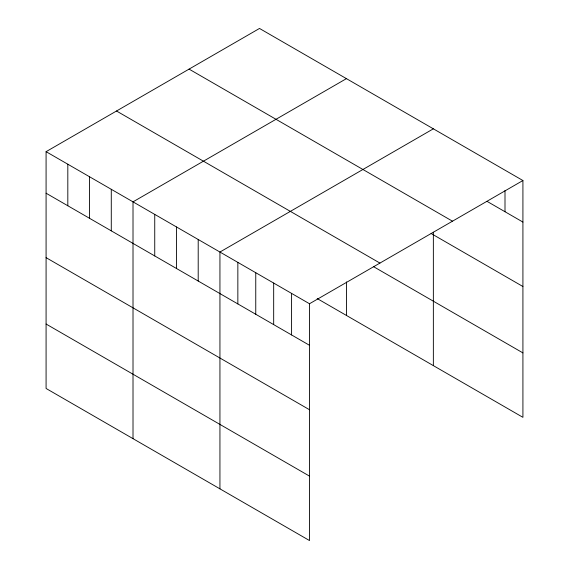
<?xml version="1.0" encoding="UTF-8"?>
<svg xmlns="http://www.w3.org/2000/svg" width="569" height="569" viewBox="0 0 569 569"><rect width="100%" height="100%" fill="white"/><g stroke="black" fill="none" stroke-linecap="round" stroke-linejoin="round"><path stroke-width="0.85" d="M46.082 151.667L309.5 303.746L309.5 540.55L46.082 388.471L46.082 151.667L259.5 28.45L522.918 180.529L522.918 417.333L317.203 298.569M346.429 78.636L133.011 201.853L133.011 438.656M433.358 128.822L219.94 252.039L219.94 488.842M309.5 303.746L522.918 180.529M487.092 201.39L522.918 222.074M189.072 69.112L452.49 221.192M431.11 233.503L522.918 286.513M116.51 111.005L379.928 263.084M373.406 266.584L522.918 352.901M46.082 193.211L309.5 345.291M46.082 257.65L309.5 409.73M46.082 324.031L309.5 476.118M505.002 190.523L505.002 211.732M433.358 232.223L433.358 365.625M346.429 281.932L346.429 315.439M291.584 293.405L291.584 334.949M273.675 283.063L273.675 324.607M255.758 272.722L255.758 314.266M237.849 262.38L237.849 303.924M198.204 239.492L198.204 281.036M176.475 226.946L176.475 268.49M154.74 214.399L154.74 255.943M111.282 189.306L111.282 230.85M89.546 176.76L89.546 218.304M67.818 164.213L67.818 205.758"/></g></svg>
